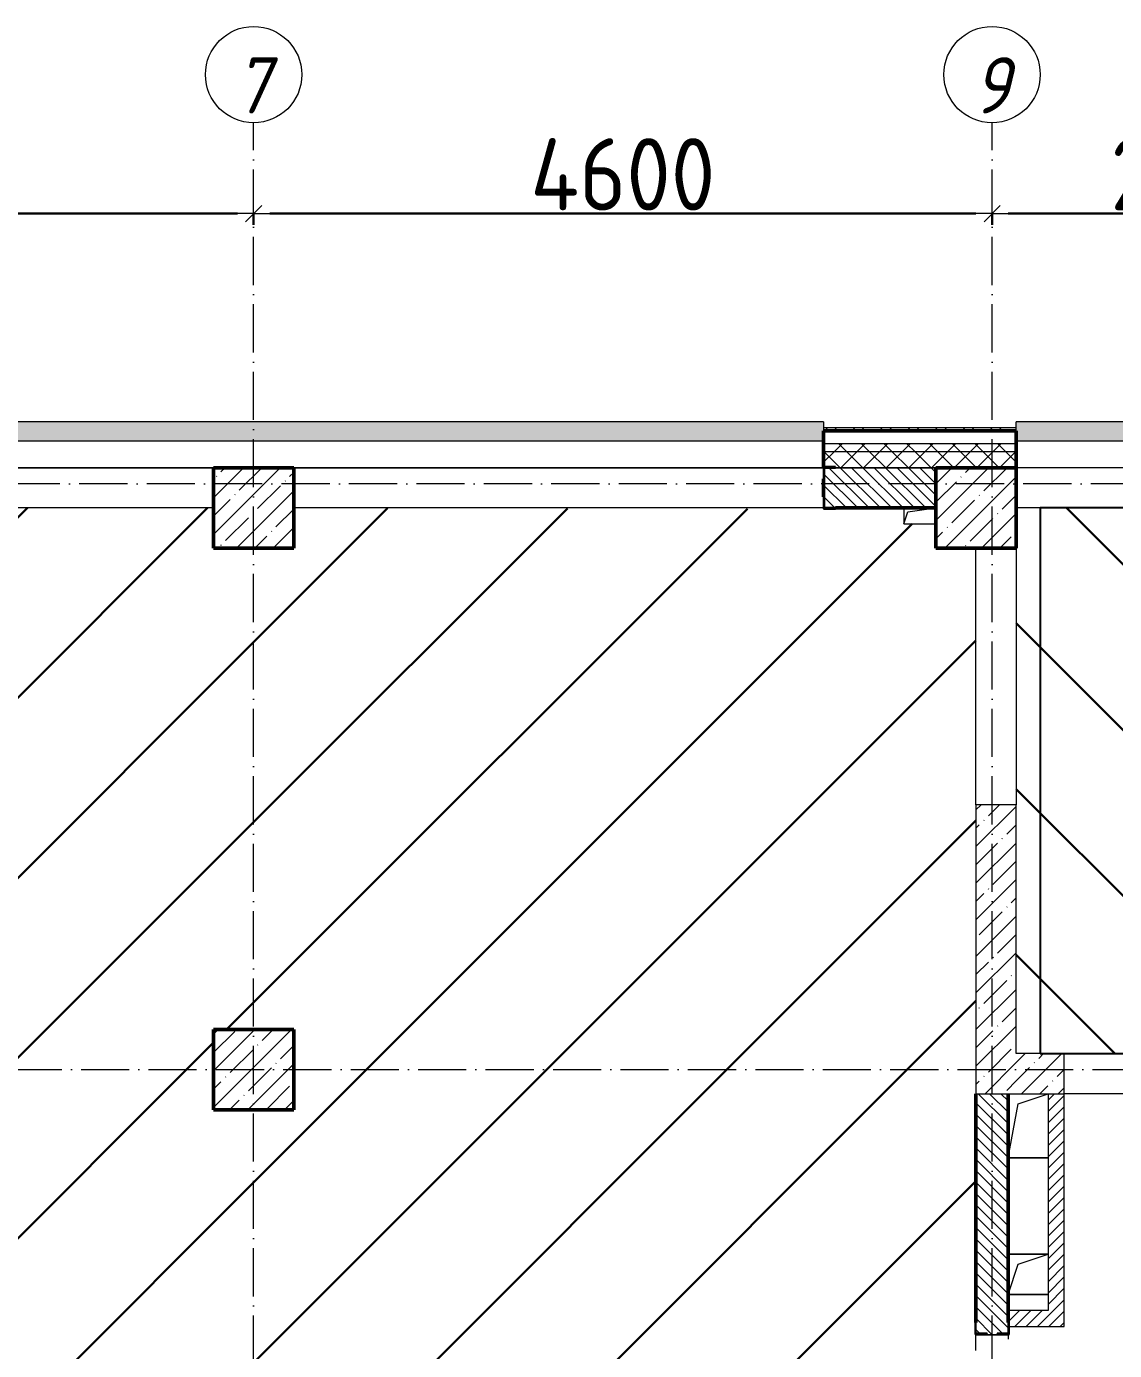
# Model space of a CAD drawing. Header units: millimetres. Extents: x 35697 to 388678, y -91946 to 171347.
# Drawn here: x 51695 to 58473, y 105945 to 114195 of the extents above; entities that cross this region are included whole.
import ezdxf

# ---------------------------------------------------------------- set-up
doc = ezdxf.new("R2010")
doc.units = ezdxf.units.MM
doc.linetypes.add('50_200_ШТРИХ_1Т_ш5_п1_п1_', pattern=[700, 500, -100, 0, -100])
for name, color, linetype, lineweight in [('2.1) ПГП окна 2.8 м', 5, 'Continuous', 30), ('3.1) ЖБ окна 1.2 м', 102, 'Continuous', 30), ('4) ЛЕстницы', 5, 'Continuous', 30), ('A-____-____-DIMS', 7, 'Continuous', 9), ('A-FLOR-____-OTLN', 7, 'Continuous', 9), ('A-GENM-____-MCUT', 7, 'Continuous', 25), ('A-GENM-____-OTLN', 7, 'Continuous', 9), ('A-GENM-____-OTLN-1', 7, 'Continuous', 25), ('A-GLAZ-____-OTLN', 7, 'Continuous', 9), ('A-WALL-____-MCUT-1', 7, 'Continuous', 9), ('A-WALL-____-MCUT-2', 7, 'Continuous', 50), ('A-WALL-____-MCUT-3', 7, 'Continuous', 9), ('A-WALL-____-OTLN', 7, 'Continuous', 9), ('A-WALL-____-PATT-1', 7, 'Continuous', 9), ('A-WALL-FNSH-MCUT-1', 7, 'Continuous', 9), ('I-WALL-____-OTLN', 7, 'Continuous', 9), ('S-COLS-____-MCUT', 7, 'Continuous', 50), ('S-COLS-____-OTLN', 7, 'Continuous', 9), ('S-GRID-____-IDEN', 7, 'Continuous', 9), ('S-GRID-____-OTLN-1', 7, '50_200_ШТРИХ_1Т_ш5_п1_п1_', 9)]:
    doc.layers.add(name, color=color, linetype=linetype, lineweight=lineweight)
doc.layers.add('A-GLAZ-____-OTLN-1', color=7, linetype='Continuous', lineweight=9, true_color=0xc0c0c0)
doc.styles.add('ISOCPEUR_I', font='isocpeui.ttf', dxfattribs={"width": 0.9, "height": 2.5})
doc.styles.add('СПДС', font='isocpeur.ttf', dxfattribs={"width": 0.9})
doc.dimstyles.new('Размера А3', dxfattribs={"dimtxt": 200, "dimasz": 100, "dimexe": 70, "dimexo": 100, "dimgap": 20, "dimtad": 1, "dimdec": 0, "dimrnd": 10, "dimzin": 0, "dimdsep": 46, "dimtxsty": 'СПДС', "dimblk": 'ARROWHEAD_6', "dimcen": 1, "dimclrd": 256, "dimclre": 256, "dimclrt": 256, "dimazin": 0, "dimtfac": 1, "dimtdec": 0, "dimtmove": 2, "dimatfit": 3, "dimfxl": 1, "dimtolj": 1, "dimtzin": 0, "dimarcsym": 0})
pattern_1 = [(45, (43259.71, 63713.66), (-70.71068, 70.71068), []), (135, (43259.71, 63713.66), (-70.71068, -70.71068), [])]
pattern_2 = [(45, (43259.71, 63713.66), (-114.04925, 114.04925), []), (45, (43373.76, 63713.66), (-114.04925, 114.04925), [201.612, -40.322, 3.353, -36.97])]
pattern_3 = [(45, (43259.71, 63713.66), (-35.35534, 35.35534), [])]
pattern_4 = [(135, (43259.71, 63713.66), (-35.35534, -35.35534), [])]

# ---------------------------------------------------------------- blocks, each defined once
blk = doc.blocks.new('BSC_Колонна _Прямоугольная - 500х500-V7-АР1_План отверстий 2 этажа в осях 1-64_А-ГГ')
at = {"layer": 'S-COLS-____-OTLN'}
h = blk.add_hatch(dxfattribs=at)
h.set_pattern_fill('FP_33', color=256, style=0, pattern_type=2)
h.set_pattern_definition([(45, (-9850, -43981.04), (-114.04925, 114.04925), []), (45, (-9735.95, -43981.04), (-114.04925, 114.04925), [201.613, -40.323, 3.353, -36.97])])
h.paths.add_polyline_path([(-250, -250), (250, -250), (250, 250), (-250, 250)], flags=0)
at = {"layer": 'S-COLS-____-MCUT'}
for p, q in [((250, 250), (-250, 250)), ((-250, 250), (-250, -250)), ((250, -250), (250, 250)), ((-250, -250), (250, -250))]:
    blk.add_line(p, q, dxfattribs=at)
blk = doc.blocks.new('BSC_Колонна _Прямоугольная - 500х500-V73-АР1_План отверстий 2 этажа в осях 1-64_А-ГГ')
at = {"layer": 'S-COLS-____-OTLN'}
h = blk.add_hatch(dxfattribs=at)
h.set_pattern_fill('FP_102', color=256, style=0, pattern_type=2)
h.set_pattern_definition([(45, (-9850, -47481.04), (-114.04925, 114.04925), []), (45, (-9735.95, -47481.04), (-114.04925, 114.04925), [201.613, -40.323, 3.353, -36.97])])
h.paths.add_polyline_path([(-250, -250), (250, -250), (250, 250), (-250, 250)], flags=0)
at = {"layer": 'S-COLS-____-MCUT'}
for p, q in [((250, 250), (-250, 250)), ((-250, 250), (-250, -250)), ((250, -250), (250, 250)), ((-250, -250), (250, -250))]:
    blk.add_line(p, q, dxfattribs=at)
blk = doc.blocks.new('Отлив_СКБ - Отлив витража_120_НВФ-31885342-АР1_План отверстий 2 этажа в осях 1-64_А-ГГ')
at = {"layer": 'A-GLAZ-____-OTLN-1'}
for points in [[(0, 0), (0, -2), (7800, -2), (7800, 0), (2808.9, 0)], [(0, -2), (0, -120), (7800, -120), (7800, -2), (2808.9, -2)]]:
    blk.add_hatch(color=256, dxfattribs=at).paths.add_polyline_path(points, flags=0)
at = {"layer": 'A-GLAZ-____-OTLN'}
for p, q in [((0, 0), (7800, 0)), ((7800, -2), (0, -2)), ((0, -120), (0, -83)), ((0, -120), (7800, -120)), ((7800, -83), (7800, -120))]:
    blk.add_line(p, q, dxfattribs=at)
blk = doc.blocks.new('Фахверк_СКБ_Уголок - 250_2700-27497298-АР1_План отверстий 2 этажа в осях 1-64_А-ГГ')
at = {"layer": 'A-GENM-____-MCUT'}
for p, q in [((200, 181), (125, 181)), ((125, 181), (125, 106)), ((131, 106), (131, 175)), ((131, 175), (200, 175)), ((200, 175), (200, 181)), ((125, 106), (131, 106)), ((131, -6), (125, -6)), ((125, -6), (125, -81)), ((125, -81), (200, -81)), ((131, -75), (131, -6)), ((200, -75), (131, -75)), ((200, -81), (200, -75))]:
    blk.add_line(p, q, dxfattribs=at)
blk = doc.blocks.new('154_Стойка_СКБ_Уголок - СМ-2480_200-28346303-АР1_План отверстий 2 этажа в осях 1-64_А-ГГ')
at = {"layer": 'A-GENM-____-MCUT'}
for p, q in [((125, 156), (125, 81)), ((200, 156), (125, 156)), ((131, 81), (131, 150)), ((131, 150), (200, 150)), ((200, 150), (200, 156)), ((125, 81), (131, 81)), ((131, 19), (125, 19)), ((125, 19), (125, -56)), ((131, -50), (131, 19)), ((125, -56), (200, -56)), ((200, -50), (131, -50)), ((200, -56), (200, -50))]:
    blk.add_line(p, q, dxfattribs=at)
blk = doc.blocks.new('Стойка_Влож_Полоса боковая - Полоса-28213942-АР1_План отверстий 2 этажа в осях 1-64_А-ГГ')
at = {"layer": 'A-GENM-____-OTLN'}
for p, q in [((-5, 60), (0, 60)), ((-5, -60), (-5, 60)), ((0, 31), (0, -31)), ((0, -60), (-5, -60))]:
    blk.add_line(p, q, dxfattribs=at)
blk = doc.blocks.new('AR_Отверстие прямоугольное _в плите_ - AR_Отверстие прямоугольное _в плите_-30459204-АР1_План отверстий 2 этажа в осях 1-64_А-ГГ')
at = {"layer": 'A-GENM-____-OTLN'}
for p, q in [((-62.5, 137.5), (125, 200)), ((-125, -200), (-62.5, 137.5)), ((-125, -200), (125, -200))]:
    blk.add_line(p, q, dxfattribs=at)
blk = doc.blocks.new('AR_Отверстие прямоугольное _в плите_ - AR_Отверстие прямоугольное _в плите_-30458064-АР1_План отверстий 2 этажа в осях 1-64_А-ГГ')
at = {"layer": 'A-GENM-____-OTLN'}
for p, q in [((125, 125), (-125, 125)), ((-62.5, 62.5), (125, 125)), ((-125, -125), (-62.5, 62.5)), ((-125, -125), (125, -125))]:
    blk.add_line(p, q, dxfattribs=at)
blk = doc.blocks.new('AR_Отверстие прямоугольное _в плите_ - AR_Отверстие прямоугольное _в плите_-V165-АР1_План отверстий 2 этажа в осях 1-64_А-ГГ')
at = {"layer": 'A-GENM-____-OTLN'}
for p, q in [((-100, 50), (-100, -50)), ((-100, -50), (-75, 25)), ((-75, 25), (100, 50)), ((-100, -50), (100, -50))]:
    blk.add_line(p, q, dxfattribs=at)
blk = doc.blocks.new('Отлив_СКБ - Отлив витража_120_НВФ-31885289-АР1_План отверстий 2 этажа в осях 1-64_А-ГГ')
at = {"layer": 'A-GLAZ-____-OTLN-1'}
for points in [[(1000, 2), (1000, 120), (0, 120), (0, 2)], [(1000, 0), (1000, 2), (0, 2), (0, 0)]]:
    blk.add_hatch(color=256, dxfattribs=at).paths.add_polyline_path(points, flags=0)
at = {"layer": 'A-GLAZ-____-OTLN'}
for p, q in [((0, 83), (0, 120)), ((1000, 120), (0, 120)), ((1000, 120), (1000, 83)), ((0, 2), (1000, 2)), ((1000, 0), (0, 0))]:
    blk.add_line(p, q, dxfattribs=at)
blk = doc.blocks.new('Ось сетки - Круг_Ø6_00__ISO-2_5_0_9K_-25732049-АР1_План отверстий 2 этажа в осях 1-64_А-ГГ')
at = {"layer": 'S-GRID-____-IDEN'}
blk.add_circle((0, 0), 3, dxfattribs=at)
blk = doc.blocks.new('ARROWHEAD_6')
at = {"color": 0, "linetype": 'Continuous'}
for p, q in [((0, 0), (-1, 0)), ((-0.5, -0.5), (0.5, 0.5))]:
    blk.add_line(p, q, dxfattribs=at)
blk = doc.blocks.new('*D1938')
at = {"layer": 'A-____-____-DIMS', "lineweight": -2, "transparency": 16777216}
for p, q in [((-10141.7, 508336.8), (-10141.7, 508260.7)), ((-10041.7, 508330.7), (-5841.7, 508330.7)), ((-5741.7, 508336.8), (-5741.7, 508260.7))]:
    blk.add_line(p, q, dxfattribs=at)
at = {"layer": 'Defpoints', "color": 0, "transparency": 16777216}
for p in [(-10141.7, 508436.8), (-5741.7, 508436.8), (-5741.7, 508330.7)]:
    blk.add_point(p, dxfattribs=at)
at = {"layer": 'A-____-____-DIMS', "lineweight": -2, "transparency": 16777216, "xscale": 100, "yscale": 100, "zscale": 100, "rotation": 180}
blk.add_blockref('ARROWHEAD_6', (-10141.7, 508330.7), dxfattribs=at)
at = {"layer": 'A-____-____-DIMS', "lineweight": -2, "transparency": 16777216, "xscale": 100, "yscale": 100, "zscale": 100}
blk.add_blockref('ARROWHEAD_6', (-5741.7, 508330.7), dxfattribs=at)
at = {"layer": 'A-____-____-DIMS', "transparency": 16777216, "insert": (-7941.7, 508575.7), "char_height": 450, "attachment_point": 5, "style": 'СПДС'}
blk.add_mtext('\\A1;4400', dxfattribs=at)
blk = doc.blocks.new('*D1939')
at = {"layer": 'A-____-____-DIMS', "lineweight": -2, "transparency": 16777216}
for p, q in [((-5741.7, 508336.8), (-5741.7, 508260.7)), ((-5641.7, 508330.7), (-1241.7, 508330.7)), ((-1141.7, 508336.8), (-1141.7, 508260.7))]:
    blk.add_line(p, q, dxfattribs=at)
at = {"layer": 'Defpoints', "color": 0, "transparency": 16777216}
for p in [(-5741.7, 508436.8), (-1141.7, 508436.8), (-1141.7, 508330.7)]:
    blk.add_point(p, dxfattribs=at)
at = {"layer": 'A-____-____-DIMS', "lineweight": -2, "transparency": 16777216, "xscale": 100, "yscale": 100, "zscale": 100, "rotation": 180}
blk.add_blockref('ARROWHEAD_6', (-5741.7, 508330.7), dxfattribs=at)
at = {"layer": 'A-____-____-DIMS', "lineweight": -2, "transparency": 16777216, "xscale": 100, "yscale": 100, "zscale": 100}
blk.add_blockref('ARROWHEAD_6', (-1141.7, 508330.7), dxfattribs=at)
at = {"layer": 'A-____-____-DIMS', "transparency": 16777216, "insert": (-3441.7, 508575.7), "char_height": 450, "attachment_point": 5, "style": 'СПДС'}
blk.add_mtext('\\A1;4600', dxfattribs=at)
blk = doc.blocks.new('*D1940')
at = {"layer": 'A-____-____-DIMS', "lineweight": -2, "transparency": 16777216}
for p, q in [((-1141.7, 508336.8), (-1141.7, 508260.7)), ((-1041.7, 508330.7), (1358.3, 508330.7)), ((1458.3, 508336.8), (1458.3, 508260.7))]:
    blk.add_line(p, q, dxfattribs=at)
at = {"layer": 'Defpoints', "color": 0, "transparency": 16777216}
for p in [(-1141.7, 508436.8), (1458.3, 508436.8), (1458.3, 508330.7)]:
    blk.add_point(p, dxfattribs=at)
at = {"layer": 'A-____-____-DIMS', "lineweight": -2, "transparency": 16777216, "xscale": 100, "yscale": 100, "zscale": 100, "rotation": 180}
blk.add_blockref('ARROWHEAD_6', (-1141.7, 508330.7), dxfattribs=at)
at = {"layer": 'A-____-____-DIMS', "lineweight": -2, "transparency": 16777216, "xscale": 100, "yscale": 100, "zscale": 100}
blk.add_blockref('ARROWHEAD_6', (1458.3, 508330.7), dxfattribs=at)
at = {"layer": 'A-____-____-DIMS', "transparency": 16777216, "insert": (158.3, 508575.7), "char_height": 450, "attachment_point": 5, "style": 'СПДС'}
blk.add_mtext('\\A1;2600', dxfattribs=at)
blk = doc.blocks.new('2этаж')
at = {"layer": 'S-GRID-____-OTLN-1', "color": 251, "ltscale": 0.6, "true_color": 0x636466}
for p, q in [((-5741.7, 454533.3), (-5741.7, 508896.9)), ((-1141.7, 454533.3), (-1141.7, 508896.9)), ((11116.1, 506647), (-20260.4, 506647)), ((-20260.4, 502997), (11116.1, 502997))]:
    blk.add_line(p, q, dxfattribs=at)
at = {"layer": 'S-GRID-____-IDEN', "char_height": 350, "width": 202.025, "attachment_point": 1, "style": 'ISOCPEUR_I'}
for s, insert in [('\\fISOCPEUR|b0|i1|c204|p34|;\\W.9;7', (-5863.3, 509305.7)), ('\\fISOCPEUR|b0|i1|c204|p34|;\\W.9;9', (-1263.3, 509305.7))]:
    blk.add_mtext(s, dxfattribs=dict(at, insert=insert))
at = {"layer": 'A-____-____-DIMS'}
for base, p1, p2, picture, middle in [((-5741.7, 508330.7), (-10141.7, 508436.8), (-5741.7, 508436.8), '*D1938', (-7941.7, 508575.7)), ((-1141.7, 508330.7), (-5741.7, 508436.8), (-1141.7, 508436.8), '*D1939', (-3441.7, 508575.7)), ((1458.3, 508330.7), (-1141.7, 508436.8), (1458.3, 508436.8), '*D1940', (158.3, 508575.7))]:
    dim = blk.add_linear_dim(base=base, p1=p1, p2=p2, dimstyle='Размера А3', override={"dimtxt": 450}, dxfattribs=at)
    dim.commit()
    dim.dimension.update_dxf_attribs({"geometry": picture, "text_midpoint": middle})

msp = doc.modelspace()

# ---------------------------------------------------------------- hatches: boundary and pattern name
at = {"layer": '2.1) ПГП окна 2.8 м'}
h = msp.add_hatch(dxfattribs=at)
h.set_pattern_fill('ANSI31', color=5, scale=250)
h.paths.add_polyline_path([(53109.7, 110944.7), (52859.7, 110944.7), (52859.7, 111194.7), (48859.7, 111194.7), (48859.7, 110944.7), (48859.7, 110219.7), (48865.7, 110219.7), (48865.7, 110144.7), (48865.7, 110069.7), (48859.7, 110069.7), (48859.7, 109494.7), (48859.7, 109094.7), (48859.7, 108444.7), (48865.7, 108444.7), (48865.7, 108369.7), (48859.7, 107944.7), (48859.7, 107694.7), (52859.7, 107694.7), (52859.7, 107944.7), (53109.7, 107944.7)])
h = msp.add_hatch(dxfattribs=at)
h.set_pattern_fill('ANSI31', color=5, scale=250)
h.paths.add_polyline_path([(57609.7, 109344.7), (57609.7, 110944.7), (57359.7, 110944.7), (57359.7, 111094.7), (57159.7, 111094.7), (57159.7, 111194.7), (56734.7, 111194.7), (56734.7, 111188.7), (56659.7, 111188.7), (53359.7, 111194.7), (53359.7, 110944.7), (53109.7, 110944.7), (53109.7, 107944.7), (53359.7, 107944.7), (53359.7, 107694.7), (57609.7, 107694.7)])
h = msp.add_hatch(dxfattribs=at)
h.set_pattern_fill('ANSI31', color=5, scale=250)
h.paths.add_polyline_path([(53109.7, 107444.7), (52859.7, 107444.7), (52859.7, 107694.7), (48859.7, 107694.7), (48859.7, 107444.7), (48859.7, 106744.7), (48709.7, 106744.7), (48709.7, 104944.7), (48859.7, 104944.7), (48859.7, 102444.7), (48859.7, 102194.7), (52859.7, 102194.7), (52859.7, 102444.7), (53109.7, 102444.7)])
h = msp.add_hatch(dxfattribs=at)
h.set_pattern_fill('ANSI31', color=5, scale=250)
h.paths.add_polyline_path([(57609.7, 107544.7), (57609.7, 107694.7), (53359.7, 107694.7), (53359.7, 107444.7), (53109.7, 107444.7), (53109.7, 102444.7), (53359.7, 102444.7), (53359.7, 102194.7), (57159.7, 102194.7), (57159.7, 102444.7), (57159.7, 104994.7), (57609.7, 104994.7), (57609.7, 105144.7), (57603.7, 105144.7), (57603.7, 105219.7), (57609.7, 105294.7), (57609.7, 105944.7), (57609.7, 106044.7), (57603.7, 106044.7), (57603.7, 106119.7)])
at = {"layer": '4) ЛЕстницы'}
h = msp.add_hatch(dxfattribs=at)
h.set_pattern_fill('ANSI31', color=256, scale=230, angle=90)
h.paths.add_polyline_path([(57859.7, 107794.7), (57859.7, 111194.7), (66559.7, 111194.7), (66559.7, 107794.7)])
at = {"layer": 'A-WALL-____-PATT-1'}
h = msp.add_hatch(dxfattribs=at)
h.set_pattern_fill('FP_3', color=256, style=0, pattern_type=2)
h.set_pattern_definition([(45, (43259.71, 63713.66), (-85.53659, 85.53659), []), (45, (43316.74, 63713.66), (-85.53659, 85.53659), [])])
h.paths.add_polyline_path([(67039.7, 111674.7), (67039.7, 111694.7), (58859.7, 111694.7), (58859.7, 111674.7), (64455.6, 111674.7)], flags=0)
h.paths.add_polyline_path([(57859.7, 111674.7), (57859.7, 111694.7), (56659.7, 111694.7), (56659.7, 111674.7), (57385.7, 111674.7)], flags=0)
h.paths.add_polyline_path([(48859.7, 111674.7), (48859.7, 111694.7), (40579.7, 111694.7), (40579.7, 111674.7), (48548.4, 111674.7)], flags=0)
h = msp.add_hatch(dxfattribs=at)
h.set_pattern_fill('FP_1', color=256, style=0, pattern_type=2)
h.set_pattern_definition(pattern_1)
h.paths.add_polyline_path([(66909.7, 111544.7), (66959.7, 111544.7), (66959.7, 111594.7), (58859.7, 111594.7), (58859.7, 111544.7), (64455.6, 111544.7)], flags=0)
h.paths.add_polyline_path([(57859.7, 111544.7), (57859.7, 111594.7), (56659.7, 111594.7), (56659.7, 111544.7), (57385.7, 111544.7)], flags=0)
h.paths.add_polyline_path([(48548.4, 111544.7), (48859.7, 111544.7), (48859.7, 111594.7), (40709.7, 111594.7), (40709.7, 111544.7), (46781, 111544.7)], flags=0)
h = msp.add_hatch(dxfattribs=at)
h.set_pattern_fill('FP_1', color=256, style=0, pattern_type=2)
h.set_pattern_definition(pattern_1)
h.paths.add_polyline_path([(66809.7, 111444.7), (66909.7, 111444.7), (66909.7, 111544.7), (58859.7, 111544.7), (58859.7, 111444.7), (64455.6, 111444.7)], flags=0)
h.paths.add_polyline_path([(57859.7, 111444.7), (57859.7, 111544.7), (56659.7, 111544.7), (56659.7, 111450.7), (56734.7, 111450.7), (56734.7, 111444.7), (57385.7, 111444.7)], flags=0)
h.paths.add_polyline_path([(48859.7, 111444.7), (48859.7, 111544.7), (40809.7, 111544.7), (40809.7, 111444.7), (48548.4, 111444.7)], flags=0)
h = msp.add_hatch(dxfattribs=at)
h.set_pattern_fill('FP_6', color=256, style=0, pattern_type=2)
h.set_pattern_definition(pattern_4)
h.paths.add_polyline_path([(56665.7, 111194.7), (57359.7, 111194.7), (57359.7, 111444.7), (56665.7, 111444.7), (56665.7, 111375.7), (56659.7, 111375.7), (56659.7, 111263.7), (56665.7, 111263.7)], flags=0)
h = msp.add_hatch(dxfattribs=at)
h.set_pattern_fill('FP_25', color=256, style=0, pattern_type=2)
h.set_pattern_definition(pattern_2)
h.paths.add_polyline_path([(57859.7, 107544.7), (57859.7, 109344.7), (57609.7, 109344.7), (57609.7, 107544.7)], flags=0)
h = msp.add_hatch(dxfattribs=at)
h.set_pattern_fill('FP_25', color=256, style=0, pattern_type=2)
h.set_pattern_definition(pattern_2)
h.paths.add_polyline_path([(66309.7, 107544.7), (66309.7, 107794.7), (59759.7, 107794.7), (59759.7, 107544.7), (64455.6, 107544.7)], flags=0)
h.paths.add_polyline_path([(58159.7, 107544.7), (58159.7, 107794.7), (57859.7, 107794.7), (57859.7, 107544.7)], flags=0)
h = msp.add_hatch(dxfattribs=at)
h.set_pattern_fill('FP_6', color=256, style=0, pattern_type=2)
h.set_pattern_definition(pattern_4)
h.paths.add_polyline_path([(57649.7, 105094.7), (57809.7, 105094.7), (57809.7, 105144.7), (57609.7, 105144.7), (57609.7, 105094.7)], flags=0)
h.paths.add_polyline_path([(57740.7, 106044.7), (57740.7, 106050.7), (57809.7, 106050.7), (57809.7, 107544.7), (57609.7, 107544.7), (57610.5, 106050.7), (57678.7, 106050.7), (57678.7, 106044.7)], flags=0)
h = msp.add_hatch(dxfattribs=at)
h.set_pattern_fill('FP_5', color=256, style=0, pattern_type=2)
h.set_pattern_definition(pattern_3)
h.paths.add_polyline_path([(58159.7, 106194.7), (58159.7, 107544.7), (58059.7, 107544.7), (58059.7, 106194.7)], flags=0)
h = msp.add_hatch(dxfattribs=at)
h.set_pattern_fill('FP_5', color=256, style=0, pattern_type=2)
h.set_pattern_definition(pattern_3)
h.paths.add_polyline_path([(58159.7, 106094.7), (58159.7, 106194.7), (57809.7, 106194.7), (57809.7, 106119.7), (57815.7, 106119.7), (57815.7, 106094.7)], flags=0)
at = {"layer": 'S-COLS-____-OTLN'}
h = msp.add_hatch(dxfattribs=at)
h.set_pattern_fill('FP_25', color=256, style=0, pattern_type=2)
h.set_pattern_definition(pattern_2)
h.paths.add_polyline_path([(57359.7, 110944.7), (57859.7, 110944.7), (57859.7, 111444.7), (57359.7, 111444.7)], flags=0)

# ---------------------------------------------------------------- linework, layer by layer
msp.add_lwpolyline([(58009.7, 107794.7), (66559.7, 107794.7), (66559.7, 111194.7), (58009.7, 111194.7)], close=True)
at = {"layer": 'A-FLOR-____-OTLN'}
for p, q in [((58059.7, 107144.7), (57809.7, 107144.7)), ((57809.7, 106544.7), (58059.7, 106544.7)), ((58059.7, 106294.7), (57809.7, 106294.7))]:
    msp.add_line(p, q, dxfattribs=at)
at = {"layer": 'A-WALL-____-MCUT-1'}
for p, q in [((57609.7, 109344.7), (57609.7, 107544.7)), ((57859.7, 109344.7), (57609.7, 109344.7)), ((57859.7, 107794.7), (57859.7, 109344.7)), ((58159.7, 107794.7), (57859.7, 107794.7)), ((58159.7, 107544.7), (58159.7, 107794.7)), ((57609.7, 107544.7), (58159.7, 107544.7))]:
    msp.add_line(p, q, dxfattribs=at)
at = {"layer": 'A-WALL-____-MCUT-2'}
for p, q in [((57859.7, 111674.7), (56659.7, 111674.7)), ((56659.7, 111674.7), (56659.7, 111450.7)), ((57859.7, 111444.7), (57859.7, 111674.7)), ((56659.7, 111375.7), (56659.7, 111263.7)), ((57359.7, 111444.7), (57859.7, 111444.7)), ((57359.7, 111194.7), (57359.7, 111444.7)), ((56734.7, 111194.7), (57359.7, 111194.7)), ((57609.7, 107544.7), (57609.7, 106119.7)), ((57809.7, 106119.7), (57809.7, 107544.7))]:
    msp.add_line(p, q, dxfattribs=at)
at = {"layer": 'A-WALL-____-MCUT-3'}
for p, q in [((57859.7, 111594.7), (56659.7, 111594.7)), ((57859.7, 111544.7), (56659.7, 111544.7)), ((56734.7, 111444.7), (57359.7, 111444.7)), ((57359.7, 111444.7), (56734.7, 111444.7))]:
    msp.add_line(p, q, dxfattribs=at)
at = {"layer": 'A-WALL-____-OTLN'}
for p, q in [((52859.7, 111444.7), (48859.7, 111444.7)), ((48859.7, 111444.7), (52859.7, 111444.7)), ((56659.7, 111444.7), (53359.7, 111444.7)), ((53359.7, 111444.7), (56659.7, 111444.7)), ((58859.7, 111444.7), (57859.7, 111444.7)), ((52859.7, 111194.7), (48859.7, 111194.7)), ((56659.7, 111194.7), (53359.7, 111194.7)), ((58859.7, 111194.7), (57859.7, 111194.7)), ((57609.7, 109344.7), (57609.7, 110944.7)), ((57859.7, 110944.7), (57859.7, 109344.7)), ((58159.7, 107794.7), (59759.7, 107794.7)), ((59759.7, 107544.7), (58159.7, 107544.7))]:
    msp.add_line(p, q, dxfattribs=at)
at = {"layer": 'A-WALL-FNSH-MCUT-1'}
for p, q in [((57859.7, 111694.7), (56659.7, 111694.7)), ((56659.7, 111694.7), (56659.7, 111674.7)), ((56659.7, 111674.7), (57859.7, 111674.7)), ((57859.7, 111674.7), (57859.7, 111694.7)), ((58059.7, 107544.7), (58059.7, 106194.7)), ((58159.7, 106094.7), (58159.7, 107544.7)), ((58059.7, 106194.7), (57809.7, 106194.7)), ((57815.7, 106094.7), (58159.7, 106094.7))]:
    msp.add_line(p, q, dxfattribs=at)
at = {"layer": 'I-WALL-____-OTLN'}
for p, q in [((57609.7, 105944.7), (57609.7, 106044.7)), ((57809.7, 106044.7), (57809.7, 106014.7))]:
    msp.add_line(p, q, dxfattribs=at)
at = {"layer": 'S-COLS-____-MCUT'}
for p, q in [((57859.7, 111444.7), (57359.7, 111444.7)), ((57359.7, 111444.7), (57359.7, 110944.7)), ((57859.7, 110944.7), (57859.7, 111444.7)), ((57359.7, 110944.7), (57859.7, 110944.7))]:
    msp.add_line(p, q, dxfattribs=at)

# ---------------------------------------------------------------- block references
at = {"layer": '3.1) ЖБ окна 1.2 м'}
msp.add_blockref('2этаж', (58851.4, -395302.3), dxfattribs=at)
at = {"layer": 'A-GENM-____-OTLN'}
for name, p in [('AR_Отверстие прямоугольное _в плите_ - AR_Отверстие прямоугольное _в плите_-V165-АР1_План отверстий 2 этажа в осях 1-64_А-ГГ', (57259.7, 111144.7)), ('AR_Отверстие прямоугольное _в плите_ - AR_Отверстие прямоугольное _в плите_-30459204-АР1_План отверстий 2 этажа в осях 1-64_А-ГГ', (57934.7, 107344.7)), ('AR_Отверстие прямоугольное _в плите_ - AR_Отверстие прямоугольное _в плите_-30458064-АР1_План отверстий 2 этажа в осях 1-64_А-ГГ', (57934.7, 106419.7))]:
    msp.add_blockref(name, p, dxfattribs=at)
at = {"layer": 'A-GENM-____-OTLN', "rotation": 90.00000000000072}
msp.add_blockref('Стойка_Влож_Полоса боковая - Полоса-28213942-АР1_План отверстий 2 этажа в осях 1-64_А-ГГ', (57709.7, 106044.7), dxfattribs=at)
at = {"layer": 'A-GENM-____-OTLN-1'}
msp.add_blockref('Фахверк_СКБ_Уголок - 250_2700-27497298-АР1_План отверстий 2 этажа в осях 1-64_А-ГГ', (56534.7, 111269.7), dxfattribs=at)
at = {"layer": 'A-GENM-____-OTLN-1', "rotation": 90.00000000000071}
msp.add_blockref('154_Стойка_СКБ_Уголок - СМ-2480_200-28346303-АР1_План отверстий 2 этажа в осях 1-64_А-ГГ', (57759.7, 105919.7), dxfattribs=at)
at = {"layer": 'A-GLAZ-____-OTLN', "rotation": 180}
msp.add_blockref('Отлив_СКБ - Отлив витража_120_НВФ-31885342-АР1_План отверстий 2 этажа в осях 1-64_А-ГГ', (56659.7, 111611.7), dxfattribs=at)
at = {"layer": 'A-GLAZ-____-OTLN'}
msp.add_blockref('Отлив_СКБ - Отлив витража_120_НВФ-31885289-АР1_План отверстий 2 этажа в осях 1-64_А-ГГ', (57859.7, 111611.7), dxfattribs=at)
at = {"layer": 'S-COLS-____-OTLN'}
for name, p in [('BSC_Колонна _Прямоугольная - 500х500-V73-АР1_План отверстий 2 этажа в осях 1-64_А-ГГ', (53109.7, 111194.7)), ('BSC_Колонна _Прямоугольная - 500х500-V7-АР1_План отверстий 2 этажа в осях 1-64_А-ГГ', (53109.7, 107694.7))]:
    msp.add_blockref(name, p, dxfattribs=at)
at = {"layer": 'S-GRID-____-IDEN', "xscale": 99.99999999999993, "yscale": 99.99999999999993, "zscale": 99.99999999999993}
for p in [(53109.7, 113894.6), (57709.7, 113894.6)]:
    msp.add_blockref('Ось сетки - Круг_Ø6_00__ISO-2_5_0_9K_-25732049-АР1_План отверстий 2 этажа в осях 1-64_А-ГГ', p, dxfattribs=at)

doc.saveas('drawing.dxf')
